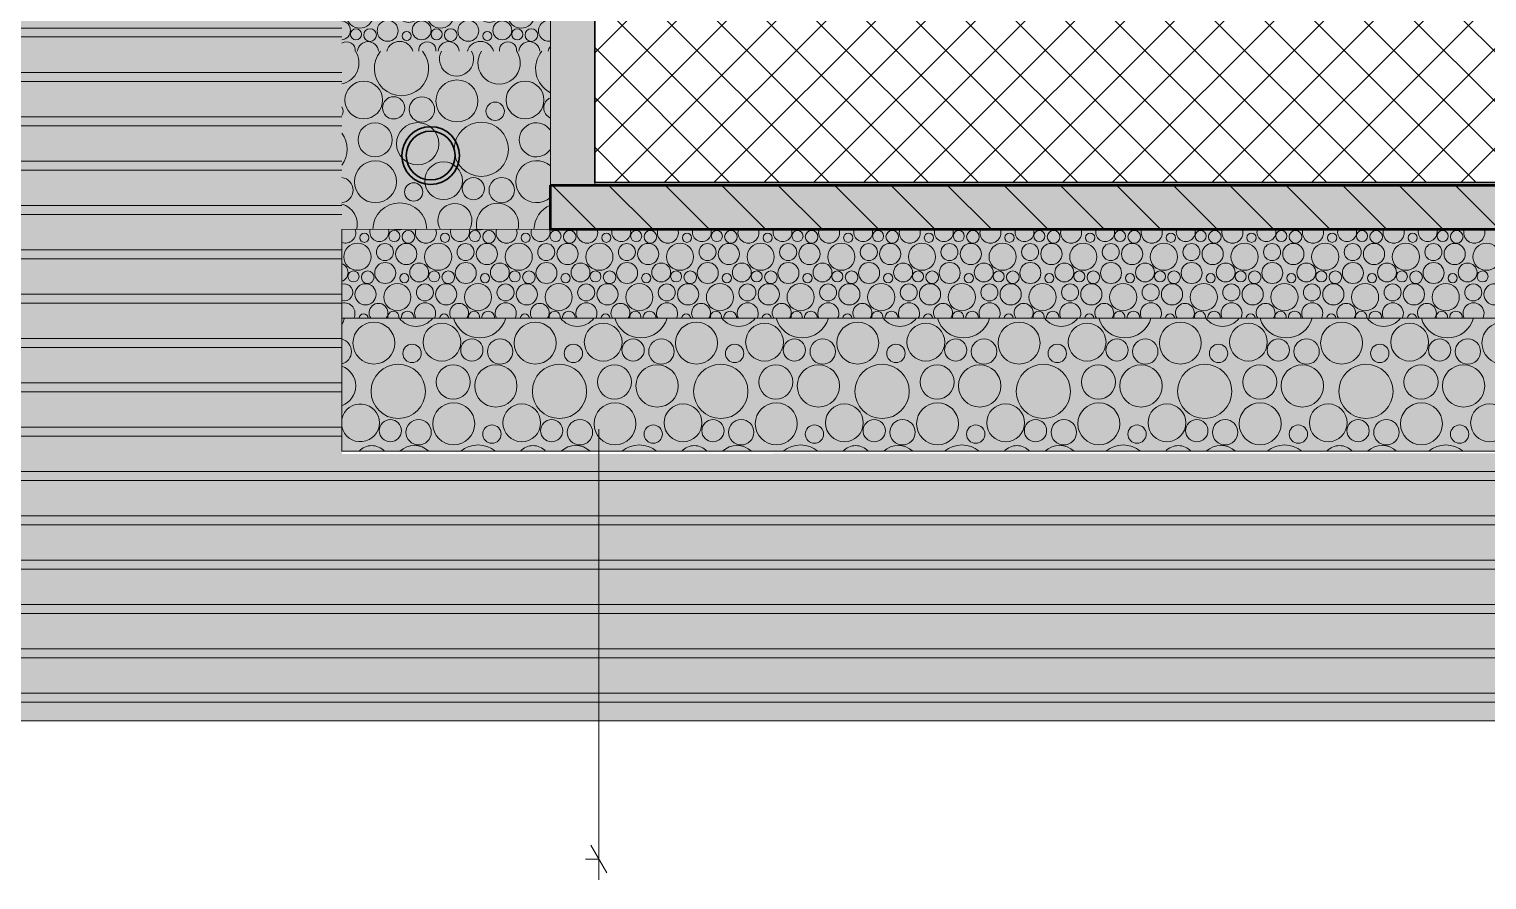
# Model space of a CAD drawing. Header units: millimetres. Extents: x -115530 to 122462, y -34508 to 119375.
# Drawn here: x 59787 to 63074, y 93632 to 95551 of the extents above; entities that cross this region are included whole.
import ezdxf

# ---------------------------------------------------------------- set-up
doc = ezdxf.new("R2010")
doc.units = ezdxf.units.MM
doc.header["$MEASUREMENT"] = 0
for name, color, linetype, lineweight in [('101', 253, 'Continuous', 15), ('21', 7, 'Continuous', 50), ('23', 8, 'Continuous', 30), ('29', 7, 'Continuous', 50), ('61', 254, 'Continuous', 20), ('dimenzija', 7, 'Continuous', 13), ('Fasada kontaktna', 40, 'Continuous', 20), ('zidoviii', 7, 'Continuous', 35)]:
    doc.layers.add(name, color=color, linetype=linetype, lineweight=lineweight)
for name, color, linetype, lineweight, true_color in [('102', 7, 'Continuous', 15, 0xe0e0e0), ('104', 7, 'Continuous', 15, 0x3e3e3e), ('161', 7, 'Continuous', 15, 0x6a6a6a), ('19', 7, 'Continuous', 0, 0xe4e4e4), ('65', 7, 'Continuous', 20, 0x4e4e4e), ('HATCH 2', 7, 'Continuous', 9, 0x575757), ('New_Structural - Bearing_Pen_No__87', 7, 'Continuous', 13, 0x6a6a6a)]:
    doc.layers.add(name, color=color, linetype=linetype, lineweight=lineweight, true_color=true_color)

# ---------------------------------------------------------------- blocks, each defined once
blk = doc.blocks.new('*X1023')
at = {"layer": '101', "color": 253, "linetype": 'Continuous', "lineweight": 15}
for centre, radius in [((322.972, 105.129), 0.851), ((326.041, 105.086), 0.946), ((330.246, 105.129), 0.851), ((327.622, 104.704), 0.572), ((328.899, 104.775), 0.501), ((324.319, 104.621), 0.414), ((324.944, 102.908), 1.224), ((327.815, 103.157), 0.954), ((329.736, 103.333), 0.767), ((326.646, 101.49), 0.851), ((329.716, 101.446), 0.946), ((324.022, 101.064), 0.572), ((325.299, 101.135), 0.501), ((327.994, 100.981), 0.414)]:
    blk.add_circle(centre, radius, dxfattribs=at)
for centre, radius, start, end in [((321.27, 106.548), 1.224, 297.17344, 39.43281), ((324.141, 106.797), 0.954, 146.36668, 33.63332), ((326.062, 106.973), 0.767, 152.67775, 27.32225), ((328.544, 106.548), 1.224, 140.56719, 39.43281), ((331.415, 106.797), 0.954, 146.36668, 258.73722), ((321.624, 104.775), 0.501, 294.067, 65.933), ((331.594, 104.621), 0.414, 151.84009, 208.15991), ((322.462, 103.333), 0.767, 214.40948, 145.59052), ((332.218, 102.908), 1.224, 143.90151, 216.09849), ((322.441, 101.446), 0.946, 229.65893, 130.34107), ((331.296, 101.064), 0.572, 96.75514, 263.24486), ((321.344, 99.268), 1.224, 1.0643, 66.6644), ((324.215, 99.517), 0.954, 346.27294, 193.72706), ((326.136, 99.694), 0.767, 328.32795, 211.67205), ((328.618, 99.268), 1.224, 1.0643, 178.9357), ((331.489, 99.517), 0.954, 105.84448, 193.72706)]:
    blk.add_arc(centre, radius, start, end, dxfattribs=at)
blk = doc.blocks.new('*X1024')
at = {"layer": '101', "color": 253, "linetype": 'Continuous', "lineweight": 15}
for centre, radius in [((323.997, 108.271), 0.426), ((325.531, 108.249), 0.473), ((327.634, 108.271), 0.426), ((329.168, 108.249), 0.473), ((322.685, 108.058), 0.286), ((323.323, 108.093), 0.251), ((324.67, 108.017), 0.207), ((326.322, 108.058), 0.286), ((326.96, 108.093), 0.251), ((328.307, 108.017), 0.207), ((329.959, 108.058), 0.286), ((330.597, 108.093), 0.251)]:
    blk.add_circle(centre, radius, dxfattribs=at)
for centre, radius, start, end in [((321.904, 109.193), 0.384, 258.65584, 20.25187), ((323.145, 108.98), 0.612, 145.63492, 34.36508), ((324.581, 109.105), 0.477, 152.40961, 27.59039), ((325.541, 109.193), 0.384, 159.74813, 20.25187), ((326.783, 108.98), 0.612, 145.63492, 34.36508), ((328.218, 109.105), 0.477, 152.40961, 27.59039), ((329.179, 109.193), 0.384, 159.74813, 20.25187), ((330.42, 108.98), 0.612, 145.63492, 34.36508), ((321.894, 108.249), 0.473, 262.0718, 97.9282), ((331.271, 108.271), 0.426, 95.626, 264.374), ((321.345, 107.16), 0.612, 15.68485, 37.83175), ((322.781, 107.285), 0.477, 4.91957, 175.08043), ((323.741, 107.373), 0.384, 352.92054, 187.07946), ((324.983, 107.16), 0.612, 15.68485, 164.31515), ((326.418, 107.285), 0.477, 4.91957, 175.08043), ((327.379, 107.373), 0.384, 352.92054, 187.07946), ((328.62, 107.16), 0.612, 15.68485, 164.31515), ((330.055, 107.285), 0.477, 4.91957, 175.08043), ((331.016, 107.373), 0.384, 56.20792, 187.07946)]:
    blk.add_arc(centre, radius, start, end, dxfattribs=at)
blk = doc.blocks.new('A$Ca0ed330b')
at = {"layer": '102', "linetype": 'Continuous', "lineweight": 15}
for points in [[(-2168.6, -1208.3), (15348.1, -1208.3), (15343.6, 3630.1), (12371, 3626), (11779.5, 401.7), (11779.5, -98.3), (11779.5, -606.5), (1109.2, -600), (1105.8, 231.8), (-2160.6, 231.8)], [(11309.5, 0), (1109.2, 0), (1109.2, -100), (11309.5, -100)]]:
    blk.add_hatch(color=256, dxfattribs=at).paths.add_polyline_path(points)
at = {"layer": '104', "linetype": 'Continuous', "lineweight": 15}
h = blk.add_hatch(dxfattribs=at)
h.set_pattern_fill('MASONRY_BLOCK_0001', color=256, scale=49.999997, style=0, pattern_type=2)
h.set_pattern_definition([(45, (47262.79, 3600), (-63.6396, 63.6396), [])])
h.paths.add_polyline_path([(11309.5, 0), (1109.2, 0), (1109.2, -100), (11309.5, -100)])
at = {"layer": '161', "linetype": 'Continuous', "lineweight": 15}
h = blk.add_hatch(dxfattribs=at)
h.set_pattern_fill('DOUBLE_1_1_0001', color=256, scale=49.999997, style=0, pattern_type=2)
h.set_pattern_definition([(180, (4081.67, 352.77), (0, 100), []), (180, (4081.67, 332.77), (0, 100), [])])
h.paths.add_polyline_path([(-2166.2, -1208.3), (15348.1, -1208.3), (15341, 3628.8), (12375.7, 3628.5), (11779.5, 401.7), (11779.5, -98.3), (11779.5, -606.5), (1111.9, -606.5), (1106.6, 232.2), (-2166.2, 231.4)])
at = {"layer": '19', "linetype": 'Continuous', "lineweight": 0}
for points in [[(11779.5, 401.7), (11309.5, 401.7), (11309.5, 301.7), (11779.5, 301.7)], [(11779.5, -100), (11779.5, 301.7), (11309.5, 301.7), (11309.5, -100)], [(11779.5, -300), (11779.5, -100), (1113.1, -100), (1113.1, -300)], [(11779.5, -600), (11779.5, -300), (1109.2, -300), (1109.2, -600)]]:
    blk.add_hatch(color=256, dxfattribs=at).paths.add_polyline_path(points)
at = {"layer": '101', "color": 251, "linetype": 'Continuous', "lineweight": 15, "true_color": 0x5e5e5e, "flags": 128}
for points in [[(11779.5, -300), (1110.9, -298.1), (1110.9, -98.1), (11779.5, -100)], [(11779.5, -600), (1109.2, -600), (1109.2, -300), (11779.5, -300)]]:
    blk.add_lwpolyline(points, close=True, dxfattribs=at)
at = {"layer": '101', "color": 253, "linetype": 'Continuous', "lineweight": 15}
for centre, radius in [((9198.6, -161.5), 30.6), ((9270.4, -155.3), 23.9), ((9265.6, -116.6), 14.3), ((9297.5, -114.9), 12.5), ((9380.5, -161.5), 30.6), ((9364.9, -118.7), 10.3), ((9452.3, -155.3), 23.9), ((9447.4, -116.6), 14.3), ((9479.4, -114.9), 12.5), ((9562.4, -161.5), 30.6), ((9546.7, -118.7), 10.3), ((9634.1, -155.3), 23.9), ((9629.3, -116.6), 14.3), ((9661.2, -114.9), 12.5), ((9744.2, -161.5), 30.6), ((9728.6, -118.7), 10.3), ((9816, -155.3), 23.9), ((9811.2, -116.6), 14.3), ((9843.1, -114.9), 12.5), ((9926.1, -161.5), 30.6), ((9910.4, -118.7), 10.3), ((9997.8, -155.3), 23.9), ((9993, -116.6), 14.3), ((10024.9, -114.9), 12.5), ((10107.9, -161.5), 30.6), ((10092.3, -118.7), 10.3), ((10179.7, -155.3), 23.9), ((10174.9, -116.6), 14.3), ((10206.8, -114.9), 12.5), ((10289.8, -161.5), 30.6), ((10274.2, -118.7), 10.3), ((10361.5, -155.3), 23.9), ((10356.7, -116.6), 14.3), ((10388.6, -114.9), 12.5), ((10471.6, -161.5), 30.6), ((10456, -118.7), 10.3), ((10543.4, -155.3), 23.9), ((10538.6, -116.6), 14.3), ((10570.5, -114.9), 12.5), ((10653.5, -161.5), 30.6), ((10637.9, -118.7), 10.3), ((10725.3, -155.3), 23.9), ((10720.4, -116.6), 14.3), ((10752.3, -114.9), 12.5), ((10835.3, -161.5), 30.6), ((10819.7, -118.7), 10.3), ((10907.1, -155.3), 23.9), ((10902.3, -116.6), 14.3), ((10934.2, -114.9), 12.5), ((11017.2, -161.5), 30.6), ((11001.6, -118.7), 10.3), ((11089, -155.3), 23.9), ((11084.1, -116.6), 14.3), ((11116, -114.9), 12.5), ((11199, -161.5), 30.6), ((11183.4, -118.7), 10.3), ((11270.8, -155.3), 23.9), ((11266, -116.6), 14.3), ((11297.9, -114.9), 12.5), ((11380.9, -161.5), 30.6), ((11365.3, -118.7), 10.3), ((11452.7, -155.3), 23.9), ((11447.8, -116.6), 14.3), ((11479.8, -114.9), 12.5), ((11562.7, -161.5), 30.6), ((11547.1, -118.7), 10.3), ((11634.5, -155.3), 23.9), ((11629.7, -116.6), 14.3), ((11661.6, -114.9), 12.5), ((11744.6, -161.5), 30.6), ((11729, -118.7), 10.3), ((9318.4, -150.9), 19.2), ((9500.3, -150.9), 19.2), ((9682.2, -150.9), 19.2), ((9864, -150.9), 19.2), ((10045.9, -150.9), 19.2), ((10227.7, -150.9), 19.2), ((10409.6, -150.9), 19.2), ((10591.4, -150.9), 19.2), ((10773.3, -150.9), 19.2), ((10955.1, -150.9), 19.2), ((11137, -150.9), 19.2), ((11318.8, -150.9), 19.2), ((11500.7, -150.9), 19.2), ((11682.5, -150.9), 19.2), ((9207.5, -205.9), 12.5), ((9241.2, -197), 21.3), ((9317.9, -198.1), 23.7), ((9357.4, -207.6), 14.3), ((9389.4, -205.9), 12.5), ((9423, -197), 21.3), ((9499.8, -198.1), 23.7), ((9539.3, -207.6), 14.3), ((9571.2, -205.9), 12.5), ((9604.9, -197), 21.3), ((9681.6, -198.1), 23.7), ((9721.2, -207.6), 14.3), ((9753.1, -205.9), 12.5), ((9786.8, -197), 21.3), ((9863.5, -198.1), 23.7), ((9903, -207.6), 14.3), ((9934.9, -205.9), 12.5), ((9968.6, -197), 21.3), ((10045.3, -198.1), 23.7), ((10084.9, -207.6), 14.3), ((10116.8, -205.9), 12.5), ((10150.5, -197), 21.3), ((10227.2, -198.1), 23.7), ((10266.7, -207.6), 14.3), ((10298.6, -205.9), 12.5), ((10332.3, -197), 21.3), ((10409.1, -198.1), 23.7), ((10448.6, -207.6), 14.3), ((10480.5, -205.9), 12.5), ((10514.2, -197), 21.3), ((10590.9, -198.1), 23.7), ((10630.4, -207.6), 14.3), ((10662.3, -205.9), 12.5), ((10696, -197), 21.3), ((10772.8, -198.1), 23.7), ((10812.3, -207.6), 14.3), ((10844.2, -205.9), 12.5), ((10877.9, -197), 21.3), ((10954.6, -198.1), 23.7), ((10994.1, -207.6), 14.3), ((11026, -205.9), 12.5), ((11059.7, -197), 21.3), ((11136.5, -198.1), 23.7), ((11176, -207.6), 14.3), ((11207.9, -205.9), 12.5), ((11241.6, -197), 21.3), ((11318.3, -198.1), 23.7), ((11357.8, -207.6), 14.3), ((11389.8, -205.9), 12.5), ((11423.4, -197), 21.3), ((11500.2, -198.1), 23.7), ((11539.7, -207.6), 14.3), ((11571.6, -205.9), 12.5), ((11605.3, -197), 21.3), ((11682, -198.1), 23.7), ((11721.5, -207.6), 14.3), ((11753.5, -205.9), 12.5), ((9180.4, -246.3), 23.9), ((9228.4, -241.9), 19.2), ((9290.5, -252.5), 30.6), ((9274.9, -209.7), 10.3), ((9362.3, -246.3), 23.9), ((9410.3, -241.9), 19.2), ((9472.4, -252.5), 30.6), ((9456.7, -209.7), 10.3), ((9544.1, -246.3), 23.9), ((9592.2, -241.9), 19.2), ((9654.2, -252.5), 30.6), ((9638.6, -209.7), 10.3), ((9726, -246.3), 23.9), ((9774, -241.9), 19.2), ((9836.1, -252.5), 30.6), ((9820.4, -209.7), 10.3), ((9907.8, -246.3), 23.9), ((9955.9, -241.9), 19.2), ((10017.9, -252.5), 30.6), ((10002.3, -209.7), 10.3), ((10089.7, -246.3), 23.9), ((10137.7, -241.9), 19.2), ((10199.8, -252.5), 30.6), ((10184.2, -209.7), 10.3), ((10271.5, -246.3), 23.9), ((10319.6, -241.9), 19.2), ((10381.6, -252.5), 30.6), ((10366, -209.7), 10.3), ((10453.4, -246.3), 23.9), ((10501.4, -241.9), 19.2), ((10563.5, -252.5), 30.6), ((10547.9, -209.7), 10.3), ((10635.3, -246.3), 23.9), ((10683.3, -241.9), 19.2), ((10745.3, -252.5), 30.6), ((10729.7, -209.7), 10.3), ((10817.1, -246.3), 23.9), ((10865.1, -241.9), 19.2), ((10927.2, -252.5), 30.6), ((10911.6, -209.7), 10.3), ((10999, -246.3), 23.9), ((11047, -241.9), 19.2), ((11109, -252.5), 30.6), ((11093.4, -209.7), 10.3), ((11180.8, -246.3), 23.9), ((11228.8, -241.9), 19.2), ((11290.9, -252.5), 30.6), ((11275.3, -209.7), 10.3), ((11362.7, -246.3), 23.9), ((11410.7, -241.9), 19.2), ((11472.7, -252.5), 30.6), ((11457.1, -209.7), 10.3), ((11544.5, -246.3), 23.9), ((11592.5, -241.9), 19.2), ((11654.6, -252.5), 30.6), ((11639, -209.7), 10.3), ((11726.4, -246.3), 23.9), ((9161.6, -356.2), 47.3), ((9371.8, -354.1), 42.6), ((9525.3, -356.2), 47.3), ((9735.5, -354.1), 42.6), ((9889, -356.2), 47.3), ((10099.2, -354.1), 42.6), ((10252.7, -356.2), 47.3), ((10462.9, -354.1), 42.6), ((10616.4, -356.2), 47.3), ((10826.6, -354.1), 42.6), ((10980.1, -356.2), 47.3), ((11190.4, -354.1), 42.6), ((11343.8, -356.2), 47.3), ((11554.1, -354.1), 42.6), ((11707.5, -356.2), 47.3), ((9240.6, -375.3), 28.6), ((9304.4, -371.8), 25.1), ((9439.2, -379.5), 20.7), ((9604.3, -375.3), 28.6), ((9668.2, -371.8), 25.1), ((9802.9, -379.5), 20.7), ((9968, -375.3), 28.6), ((10031.9, -371.8), 25.1), ((10166.6, -379.5), 20.7), ((10331.7, -375.3), 28.6), ((10395.6, -371.8), 25.1), ((10530.3, -379.5), 20.7), ((10695.4, -375.3), 28.6), ((10759.3, -371.8), 25.1), ((10894, -379.5), 20.7), ((11059.2, -375.3), 28.6), ((11123, -371.8), 25.1), ((11257.7, -379.5), 20.7), ((11422.9, -375.3), 28.6), ((11486.7, -371.8), 25.1), ((11621.4, -379.5), 20.7), ((9250.3, -452.7), 47.7), ((9346.3, -443.9), 38.4), ((9470.4, -465.1), 61.2), ((9614, -452.7), 47.7), ((9710, -443.9), 38.4), ((9834.1, -465.1), 61.2), ((9977.7, -452.7), 47.7), ((10073.7, -443.9), 38.4), ((10197.8, -465.1), 61.2), ((10341.4, -452.7), 47.7), ((10437.4, -443.9), 38.4), ((10561.5, -465.1), 61.2), ((10705.1, -452.7), 47.7), ((10801.1, -443.9), 38.4), ((10925.3, -465.1), 61.2), ((11068.8, -452.7), 47.7), ((11164.9, -443.9), 38.4), ((11289, -465.1), 61.2), ((11432.5, -452.7), 47.7), ((11528.6, -443.9), 38.4), ((11652.7, -465.1), 61.2), ((9345.3, -538.2), 47.3), ((9709, -538.2), 47.3), ((10072.7, -538.2), 47.3), ((10436.4, -538.2), 47.3), ((10800.1, -538.2), 47.3), ((11163.8, -538.2), 47.3), ((11527.5, -538.2), 47.3), ((9191.8, -536), 42.6), ((9555.5, -536), 42.6), ((9919.2, -536), 42.6), ((10282.9, -536), 42.6), ((10646.6, -536), 42.6), ((11010.4, -536), 42.6), ((11374.1, -536), 42.6), ((9259.2, -561.5), 20.7), ((9424.3, -557.3), 28.6), ((9488.2, -553.8), 25.1), ((9622.9, -561.5), 20.7), ((9788, -557.3), 28.6), ((9851.9, -553.8), 25.1), ((9986.6, -561.5), 20.7), ((10151.7, -557.3), 28.6), ((10215.6, -553.8), 25.1), ((10350.3, -561.5), 20.7), ((10515.4, -557.3), 28.6), ((10579.3, -553.8), 25.1), ((10714, -561.5), 20.7), ((10879.2, -557.3), 28.6), ((10943, -553.8), 25.1), ((11077.7, -561.5), 20.7), ((11242.9, -557.3), 28.6), ((11306.7, -553.8), 25.1), ((11441.4, -561.5), 20.7), ((11606.6, -557.3), 28.6), ((11670.4, -553.8), 25.1)]:
    blk.add_circle(centre, radius, dxfattribs=at)
for centre, radius, start, end in [((9226.1, -107.1), 23.7, 162.599, 17.401), ((9288.6, -70.5), 30.6, 254.3338, 285.6662), ((9331.2, -106), 21.3, 163.6472, 16.3528), ((9407.9, -107.1), 23.7, 162.599, 17.401), ((9470.5, -70.5), 30.6, 254.3338, 285.6662), ((9513, -106), 21.3, 163.6472, 16.3528), ((9589.8, -107.1), 23.7, 162.599, 17.401), ((9652.4, -70.5), 30.6, 254.3338, 285.6662), ((9694.9, -106), 21.3, 163.6472, 16.3528), ((9771.6, -107.1), 23.7, 162.599, 17.401), ((9834.2, -70.5), 30.6, 254.3338, 285.6662), ((9876.8, -106), 21.3, 163.6472, 16.3528), ((9953.5, -107.1), 23.7, 162.599, 17.401), ((10016.1, -70.5), 30.6, 254.3338, 285.6662), ((10058.6, -106), 21.3, 163.6472, 16.3528), ((10135.3, -107.1), 23.7, 162.599, 17.401), ((10197.9, -70.5), 30.6, 254.3338, 285.6662), ((10240.5, -106), 21.3, 163.6472, 16.3528), ((10317.2, -107.1), 23.7, 162.599, 17.401), ((10379.8, -70.5), 30.6, 254.3338, 285.6662), ((10422.3, -106), 21.3, 163.6472, 16.3528), ((10499.1, -107.1), 23.7, 162.599, 17.401), ((10561.6, -70.5), 30.6, 254.3338, 285.6662), ((10604.2, -106), 21.3, 163.6472, 16.3528), ((10680.9, -107.1), 23.7, 162.599, 17.401), ((10743.5, -70.5), 30.6, 254.3338, 285.6662), ((10786, -106), 21.3, 163.6472, 16.3528), ((10862.8, -107.1), 23.7, 162.599, 17.401), ((10925.3, -70.5), 30.6, 254.3338, 285.6662), ((10967.9, -106), 21.3, 163.6472, 16.3528), ((11044.6, -107.1), 23.7, 162.599, 17.401), ((11107.2, -70.5), 30.6, 254.3338, 285.6662), ((11149.7, -106), 21.3, 163.6472, 16.3528), ((11226.5, -107.1), 23.7, 162.599, 17.401), ((11289, -70.5), 30.6, 254.3338, 285.6662), ((11331.6, -106), 21.3, 163.6472, 16.3528), ((11408.3, -107.1), 23.7, 162.599, 17.401), ((11470.9, -70.5), 30.6, 254.3338, 285.6662), ((11513.4, -106), 21.3, 163.6472, 16.3528), ((11590.2, -107.1), 23.7, 162.599, 17.401), ((11652.7, -70.5), 30.6, 254.3338, 285.6662), ((11695.3, -106), 21.3, 163.6472, 16.3528), ((11772, -107.1), 23.7, 162.599, 288.4043), ((11787.1, -197), 21.3, 111.0654, 248.9346), ((11774.4, -241.9), 19.2, 74.5627, 285.4373), ((9227.9, -289.1), 23.7, 332.4801, 207.5199), ((9267.4, -298.6), 14.3, 354.4772, 185.5228), ((9299.4, -296.9), 12.5, 345.4542, 194.5458), ((9333, -288), 21.3, 325.6213, 214.3787), ((9366.7, -300.7), 10.3, 3.8659, 176.1341), ((9409.8, -289.1), 23.7, 332.4801, 207.5199), ((9449.3, -298.6), 14.3, 354.4772, 185.5228), ((9481.2, -296.9), 12.5, 345.4542, 194.5458), ((9514.9, -288), 21.3, 325.6213, 214.3787), ((9548.6, -300.7), 10.3, 3.8659, 176.1341), ((9591.6, -289.1), 23.7, 332.4801, 207.5199), ((9631.2, -298.6), 14.3, 354.4772, 185.5228), ((9663.1, -296.9), 12.5, 345.4542, 194.5458), ((9696.8, -288), 21.3, 325.6213, 214.3787), ((9730.4, -300.7), 10.3, 3.8659, 176.1341), ((9773.5, -289.1), 23.7, 332.4801, 207.5199), ((9813, -298.6), 14.3, 354.4772, 185.5228), ((9844.9, -296.9), 12.5, 345.4542, 194.5458), ((9878.6, -288), 21.3, 325.6213, 214.3787), ((9912.3, -300.7), 10.3, 3.8659, 176.1341), ((9955.3, -289.1), 23.7, 332.4801, 207.5199), ((9994.9, -298.6), 14.3, 354.4772, 185.5228), ((10026.8, -296.9), 12.5, 345.4542, 194.5458), ((10060.5, -288), 21.3, 325.6213, 214.3787), ((10094.2, -300.7), 10.3, 3.8659, 176.1341), ((10137.2, -289.1), 23.7, 332.4801, 207.5199), ((10176.7, -298.6), 14.3, 354.4772, 185.5228), ((10208.6, -296.9), 12.5, 345.4542, 194.5458), ((10242.3, -288), 21.3, 325.6213, 214.3787), ((10276, -300.7), 10.3, 3.8659, 176.1341), ((10319.1, -289.1), 23.7, 332.4801, 207.5199), ((10358.6, -298.6), 14.3, 354.4772, 185.5228), ((10390.5, -296.9), 12.5, 345.4542, 194.5458), ((10424.2, -288), 21.3, 325.6213, 214.3787), ((10457.9, -300.7), 10.3, 3.8659, 176.1341), ((10500.9, -289.1), 23.7, 332.4801, 207.5199), ((10540.4, -298.6), 14.3, 354.4772, 185.5228), ((10572.3, -296.9), 12.5, 345.4542, 194.5458), ((10606, -288), 21.3, 325.6213, 214.3787), ((10639.7, -300.7), 10.3, 3.8659, 176.1341), ((10682.8, -289.1), 23.7, 332.4801, 207.5199), ((10722.3, -298.6), 14.3, 354.4772, 185.5228), ((10754.2, -296.9), 12.5, 345.4542, 194.5458), ((10787.9, -288), 21.3, 325.6213, 214.3787), ((10821.6, -300.7), 10.3, 3.8659, 176.1341), ((10864.6, -289.1), 23.7, 332.4801, 207.5199), ((10904.1, -298.6), 14.3, 354.4772, 185.5228), ((10936, -296.9), 12.5, 345.4542, 194.5458), ((10969.7, -288), 21.3, 325.6213, 214.3787), ((11003.4, -300.7), 10.3, 3.8659, 176.1341), ((11046.5, -289.1), 23.7, 332.4801, 207.5199), ((11086, -298.6), 14.3, 354.4772, 185.5228), ((11117.9, -296.9), 12.5, 345.4542, 194.5458), ((11151.6, -288), 21.3, 325.6213, 214.3787), ((11185.3, -300.7), 10.3, 3.8659, 176.1341), ((11228.3, -289.1), 23.7, 332.4801, 207.5199), ((11267.8, -298.6), 14.3, 354.4772, 185.5228), ((11299.8, -296.9), 12.5, 345.4542, 194.5458), ((11333.4, -288), 21.3, 325.6213, 214.3787), ((11367.1, -300.7), 10.3, 3.8659, 176.1341), ((11410.2, -289.1), 23.7, 332.4801, 207.5199), ((11449.7, -298.6), 14.3, 354.4772, 185.5228), ((11481.6, -296.9), 12.5, 345.4542, 194.5458), ((11515.3, -288), 21.3, 325.6213, 214.3787), ((11549, -300.7), 10.3, 3.8659, 176.1341), ((11592, -289.1), 23.7, 332.4801, 207.5199), ((11631.5, -298.6), 14.3, 354.4772, 185.5228), ((11663.5, -296.9), 12.5, 345.4542, 194.5458), ((11697.1, -288), 21.3, 325.6213, 214.3787), ((11730.8, -300.7), 10.3, 3.8659, 176.1341), ((11773.9, -289.1), 23.7, 76.2699, 207.5199), ((9286.7, -283.1), 61.2, 195.9944, 344.0056), ((9430.3, -270.7), 47.7, 217.9292, 322.0708), ((9650.4, -283.1), 61.2, 195.9944, 344.0056), ((9794, -270.7), 47.7, 217.9292, 322.0708), ((10014.1, -283.1), 61.2, 195.9944, 344.0056), ((10157.7, -270.7), 47.7, 217.9292, 322.0708), ((10377.8, -283.1), 61.2, 195.9944, 344.0056), ((10521.4, -270.7), 47.7, 217.9292, 322.0708), ((10741.5, -283.1), 61.2, 195.9944, 344.0056), ((10885.1, -270.7), 47.7, 217.9292, 322.0708), ((11105.3, -283.1), 61.2, 195.9944, 344.0056), ((11248.8, -270.7), 47.7, 217.9292, 322.0708), ((11469, -283.1), 61.2, 195.9944, 344.0056), ((11612.5, -270.7), 47.7, 217.9292, 322.0708), ((11832.7, -283.1), 61.2, 195.9944, 209.7065), ((11786.6, -375.3), 28.6, 104.3188, 255.6812), ((11796.2, -452.7), 47.7, 110.533, 249.467), ((11737.8, -536), 42.6, 11.2837, 348.7163), ((9290.4, -647.1), 61.2, 50.3418, 129.6582), ((9434, -634.7), 47.7, 46.6107, 133.3893), ((9530, -625.8), 38.4, 42.3731, 137.6269), ((9654.1, -647.1), 61.2, 50.3418, 129.6582), ((9797.7, -634.7), 47.7, 46.6107, 133.3893), ((9893.7, -625.8), 38.4, 42.3731, 137.6269), ((10017.8, -647.1), 61.2, 50.3418, 129.6582), ((10161.4, -634.7), 47.7, 46.6107, 133.3893), ((10257.4, -625.8), 38.4, 42.3731, 137.6269), ((10381.5, -647.1), 61.2, 50.3418, 129.6582), ((10525.1, -634.7), 47.7, 46.6107, 133.3893), ((10621.1, -625.8), 38.4, 42.3731, 137.6269), ((10745.3, -647.1), 61.2, 50.3418, 129.6582), ((10888.8, -634.7), 47.7, 46.6107, 133.3893), ((10984.9, -625.8), 38.4, 42.3731, 137.6269), ((11109, -647.1), 61.2, 50.3418, 129.6582), ((11252.5, -634.7), 47.7, 46.6107, 133.3893), ((11348.6, -625.8), 38.4, 42.3731, 137.6269), ((11472.7, -647.1), 61.2, 50.3418, 129.6582), ((11616.2, -634.7), 47.7, 46.6107, 133.3893), ((11712.3, -625.8), 38.4, 42.3731, 137.6269)]:
    blk.add_arc(centre, radius, start, end, dxfattribs=at)
at = {"layer": '104', "linetype": 'Continuous', "lineweight": 15, "flags": 128}
blk.add_lwpolyline([(15348.7, 3311.7), (15348.1, -1208.3), (-3489.8, -1208.3)], dxfattribs=at)
at = {"layer": '21', "linetype": 'Continuous', "lineweight": 50, "flags": 128}
blk.add_lwpolyline([(11309.5, 0), (1109.2, 0), (1109.2, -100), (11309.5, -100)], close=True, dxfattribs=at)
at = {"layer": '23', "linetype": 'Continuous', "lineweight": 30}
for radius in [65, 55]:
    blk.add_circle((11579.5, 66.7), radius, dxfattribs=at)
at = {"layer": '29', "linetype": 'Continuous', "lineweight": 50}
blk.add_line((11200, 0), (1109.2, 0), dxfattribs=at)
at = {"layer": '61', "linetype": 'Continuous', "lineweight": 20}
for p, q in [((11200, -1566.6), (11200, -550)), ((11182, -1550.9), (11218, -1488.4)), ((11200, -1519.7), (11230.6, -1519.7))]:
    blk.add_line(p, q, dxfattribs=at)
at = {"layer": '65', "linetype": 'Continuous', "lineweight": 20, "xscale": 49.99999697211042, "yscale": 49.99999697211042, "zscale": 49.99999697211042}
for name in ['*X1024', '*X1023']:
    blk.add_blockref(name, (-4781.9, -5064.5), dxfattribs=at)

msp = doc.modelspace()

# ---------------------------------------------------------------- hatches: boundary and pattern name
at = {"layer": 'Fasada kontaktna'}
h = msp.add_hatch(dxfattribs=at)
h.set_pattern_fill('HONEY', color=256, scale=200)
h.set_pattern_definition([(0, (103709.82, 102549.708), (37.5, 21.650635), [25, -50]), (120, (103709.82, 102549.708), (-37.5, 21.650635), [25, -50]), (60, (103709.82, 102549.708), (0, 43.30127), [-50, 25])])
h.paths.add_polyline_path([(61062.68, 95198.77), (60962.68, 95198.77), (60962.68, 98821.29), (61062.68, 98821.29)])
at = {"layer": 'HATCH 2', "linetype": 'Continuous', "lineweight": 13}
h = msp.add_hatch(dxfattribs=at)
h.set_pattern_fill('ANSI37', color=251, scale=25, style=0)
h.set_pattern_definition([(45, (-90024.38, 146241.36), (-56.1266, 56.1266), []), (135, (-90024.38, 146241.36), (-56.1266, -56.1266), [])])
h.paths.add_polyline_path([(61062.68, 95654.82), (61062.68, 95204.82), (71062.68, 95204.82), (71062.68, 95654.82)])

# ---------------------------------------------------------------- linework, layer by layer
at = {"layer": 'New_Structural - Bearing_Pen_No__87', "color": 251, "linetype": 'Continuous', "lineweight": 20, "true_color": 0x6a6a6a}
msp.add_lwpolyline([(61062.68, 95198.77), (60962.68, 95198.77), (60962.68, 98822.51), (61062.68, 98822.51)], close=True, dxfattribs=at)
at = {"layer": 'zidoviii'}
for p in [(61062.68, 95654.82), (71062.68, 95204.82)]:
    msp.add_line(p, (61062.68, 95204.82), dxfattribs=at)

# ---------------------------------------------------------------- block references
at = {"layer": 'dimenzija', "xscale": -1}
msp.add_blockref('A$Ca0ed330b', (72272.18, 95198.77), dxfattribs=at)

doc.saveas('drawing.dxf')
